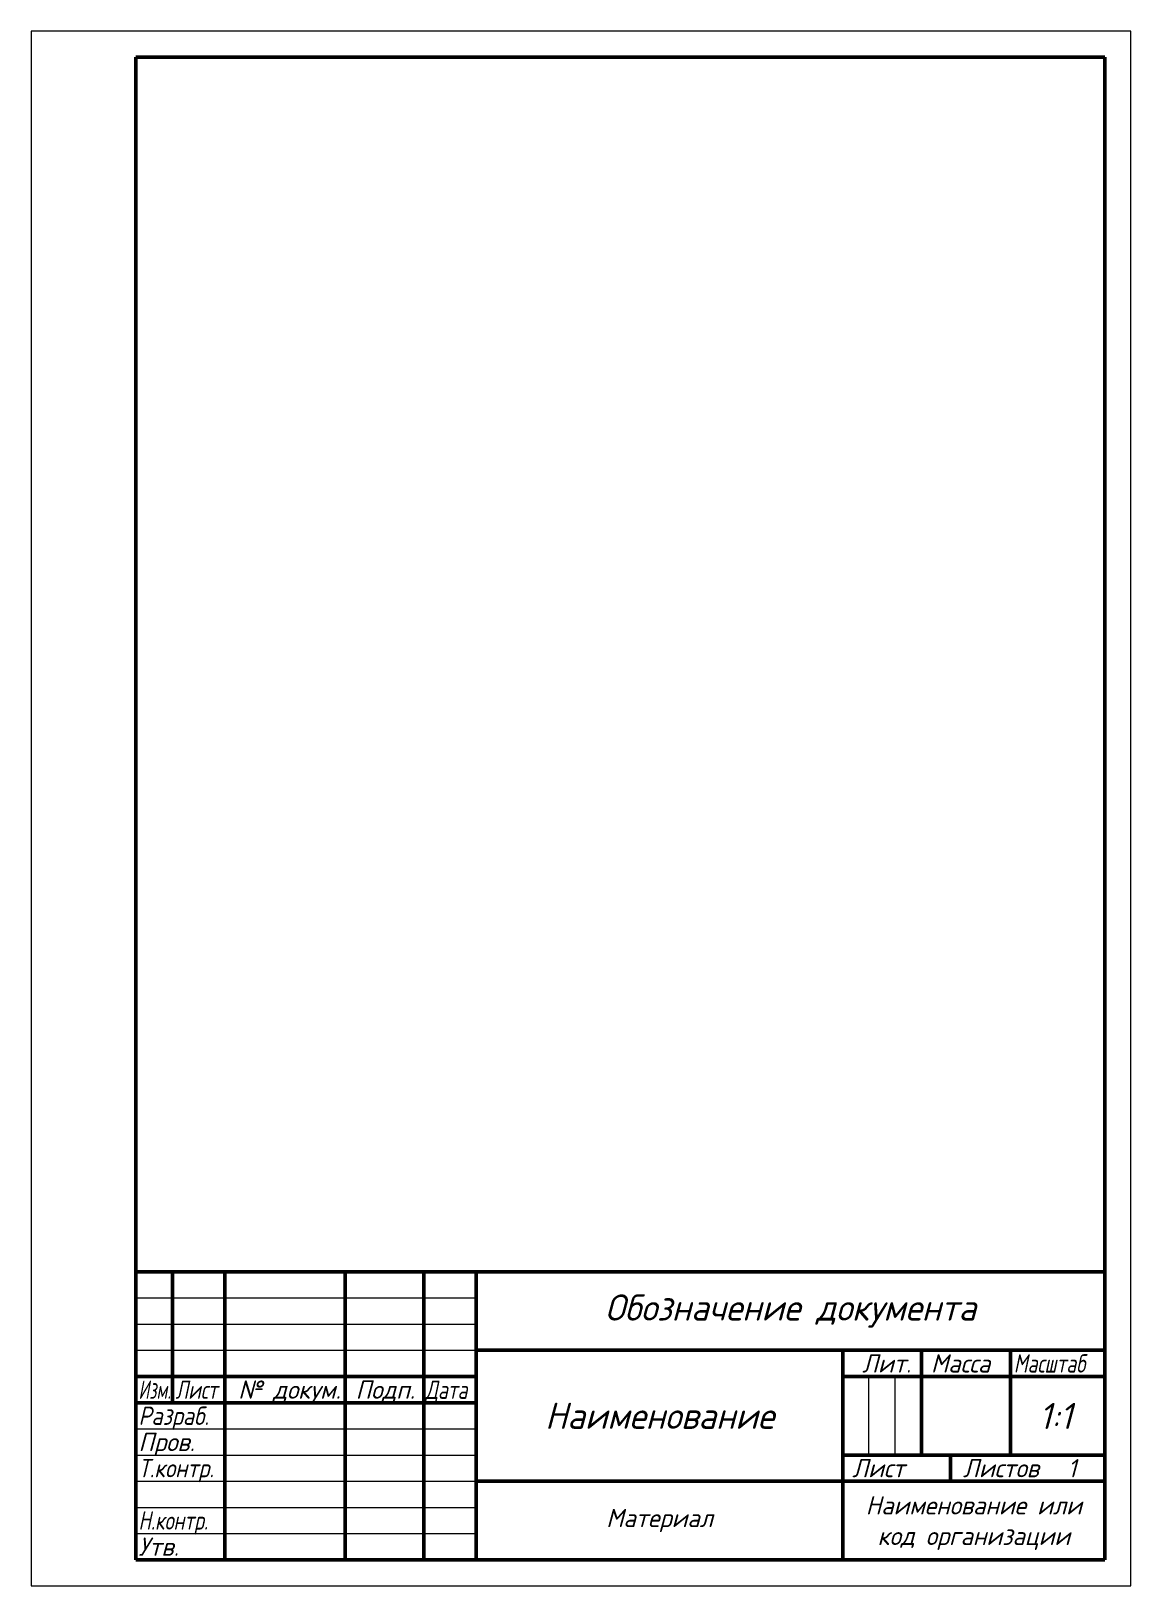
# Paper-space layout 'A4' of a CAD drawing. Header units: millimetres. Extents: x 0 to 210, y 0 to 297.
import ezdxf

# ---------------------------------------------------------------- set-up
doc = ezdxf.new("R2010")
doc.units = ezdxf.units.MM
doc.layers.add('границы', color=7, linetype='Continuous', lineweight=20, plot=False)
for name, color, linetype, lineweight in [('надписи', 7, 'Continuous', 20), ('основные', 7, 'Continuous', 50), ('тонкие', 7, 'Continuous', 20)]:
    doc.layers.add(name, color=color, linetype=linetype, lineweight=lineweight)
doc.styles.add('ГОСТ', font='GOST Common Italic.ttf')

psp = doc.layouts.new('A4')

# ---------------------------------------------------------------- linework, layer by layer
at = {"layer": 'границы'}
psp.add_lwpolyline([(0, 0), (210, 0), (210, 297), (0, 297)], close=True, dxfattribs=at)
at = {"layer": 'основные'}
for p, q in [((20, 292), (20, 5)), ((205, 292), (20, 292)), ((205, 292), (205, 5)), ((20, 60), (205, 60)), ((27, 35), (27, 60)), ((37, 5), (37, 60)), ((60, 5), (60, 60)), ((75, 5), (75, 60)), ((85, 5), (85, 60)), ((85, 45), (205, 45)), ((155, 5), (155, 45)), ((170, 25), (170, 45)), ((187, 25), (187, 45)), ((20, 40), (85, 40)), ((155, 40), (170, 40)), ((170, 40), (205, 40)), ((20, 35), (85, 35)), ((155, 25), (205, 25)), ((175.57, 20), (175.57, 25)), ((85, 20), (155, 20)), ((155, 20), (205, 20)), ((20, 5), (205, 5))]:
    psp.add_line(p, q, dxfattribs=at)
at = {"layer": 'тонкие'}
for p, q in [((20, 55), (85, 55)), ((20, 50), (85, 50)), ((20, 45), (85, 45)), ((159.96, 25), (159.96, 40)), ((164.98, 25), (164.98, 40)), ((20, 30), (85, 30)), ((20, 25), (85, 25)), ((20, 20), (85, 20)), ((20, 15), (85, 15)), ((20, 10), (85, 10))]:
    psp.add_line(p, q, dxfattribs=at)

# ---------------------------------------------------------------- texts
at = {"layer": 'надписи', "style": 'ГОСТ'}
for s, insert, char_height, width, attachment_point in [('Обозначение документа', (145, 52.5), 5, 120, 5), ('{\\W0.7;Изм.}', (20.5, 39.23), 3.5, 3, 1), ('Наименование', (120, 32.5), 5, 70, 5), ('Наименование или код организации', (180, 12), 3.5, 50, 5), ('Материал', (120, 12.5), 3.5, 70, 5)]:
    psp.add_mtext(s, dxfattribs=dict(at, insert=insert, char_height=char_height, width=width, attachment_point=attachment_point))
at = {"layer": 'надписи', "attachment_point": 1, "style": 'ГОСТ'}
for s, insert, char_height in [('Лит.', (158.66, 44.25), 3.5), ('Масса', (171.82, 44.25), 3.5), ('{\\W0.8;Масштаб}', (187.64, 44.25), 3.5), ('{\\W0.8;Лист}', (27.56, 39.23), 3.5), ('№ докум.', (39.55, 39.25), 3.5), ('Подп.', (61.97, 39.25), 3.5), ('{\\W0.8;Дата}', (75.27, 39.23), 3.5), ('{\\W0.9;Разраб.}', (20.5, 34.25), 3.5), ('1:1', (192.44, 34.97), 5), ('Пров.', (20.5, 29.25), 3.5), ('{\\W0.9;Т.контр.}', (20.5, 24.25), 3.5), ('Лист', (156.78, 24.25), 3.5), ('Листов', (177.92, 24.25), 3.5), ('1', (197.91, 24.23), 3.5), ('{\\W0.8;Н.контр.}', (20.5, 14.25), 3.5), ('Утв.', (20.5, 9.25), 3.5)]:
    psp.add_mtext(s, dxfattribs=dict(at, insert=insert, char_height=char_height))

doc.saveas('drawing.dxf')
